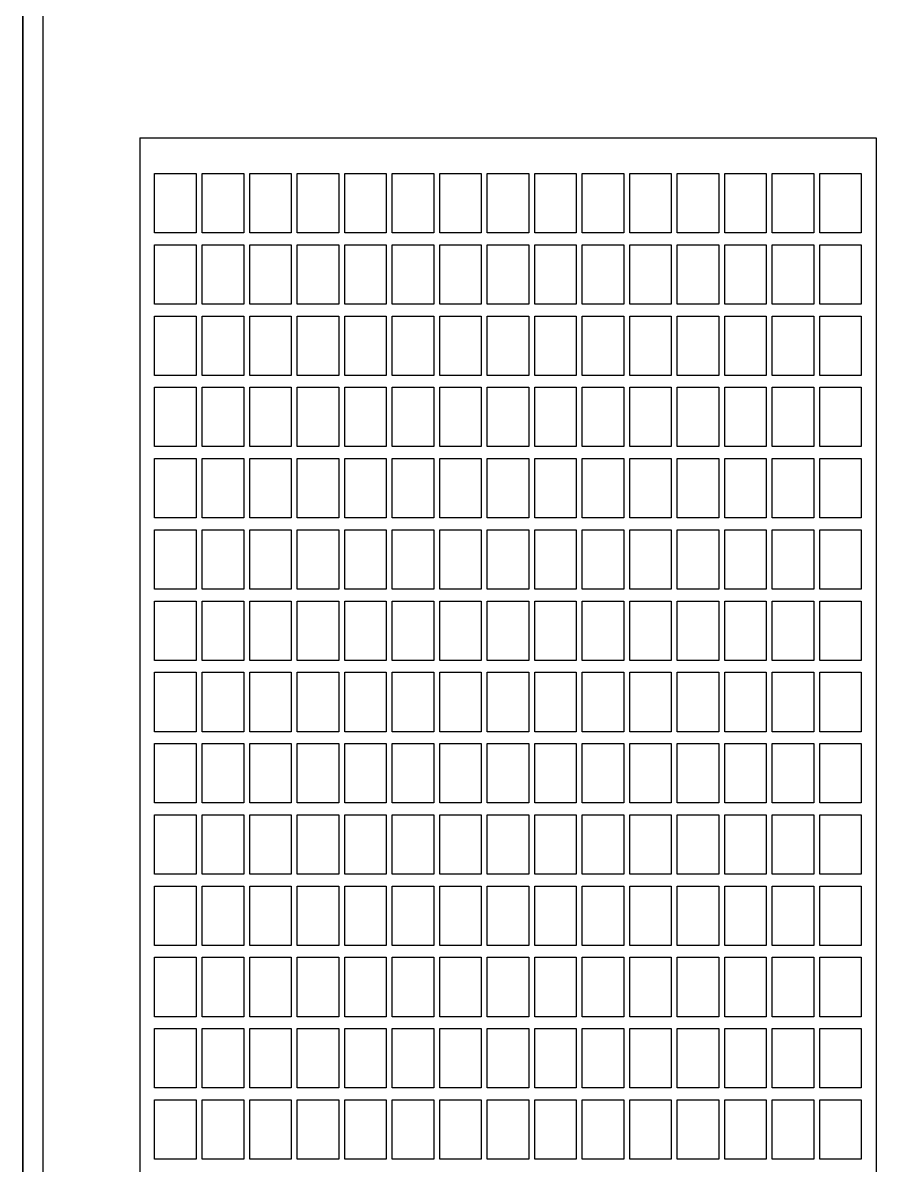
# Model space of a CAD drawing. Header units: inches. Extents: x 0 to 420, y 0 to 297.
# Drawn here: x 203.11 to 231.85, y 103.18 to 141.65 of the extents above; entities that cross this region are included whole.
import ezdxf
from ezdxf.lldxf.tags import DXFTag

# ---------------------------------------------------------------- set-up
doc = ezdxf.new("R2010")
doc.units = ezdxf.units.IN
doc.layers.add('Default', color=7, linetype='Continuous')
doc.layers.add('DV1_Default', color=7, linetype='Continuous')
tags = doc.linetypes.add('CENTER2', pattern=[1.125, 0.75, -0.125, 0.125, -0.125]).pattern_tags.tags
tags[10:11] = [DXFTag(74, 4), DXFTag(75, 0), DXFTag(340, '0'), DXFTag(46, 0.0), DXFTag(50, 0.0), DXFTag(44, 0.0), DXFTag(45, 0.0)]
tags[8:9] = [DXFTag(74, 4), DXFTag(75, 0), DXFTag(340, '0'), DXFTag(46, 0.0), DXFTag(50, 0.0), DXFTag(44, 0.0), DXFTag(45, 0.0)]
tags[6:7] = [DXFTag(74, 4), DXFTag(75, 0), DXFTag(340, '0'), DXFTag(46, 0.0), DXFTag(50, 0.0), DXFTag(44, 0.0), DXFTag(45, 0.0)]
tags[4:5] = [DXFTag(74, 4), DXFTag(75, 0), DXFTag(340, '0'), DXFTag(46, 0.0), DXFTag(50, 0.0), DXFTag(44, 0.0), DXFTag(45, 0.0)]

# ---------------------------------------------------------------- blocks, each defined once
blk = doc.blocks.new('SE')
at = {"layer": 'DV1_Default', "color": 7, "linetype": 'Continuous', "ltscale": 25.4}
for p, q in [((203.109, 238.376), (203.109, 63.096)), ((203.109, 238.376), (203.109, 63.096)), ((203.109, 238.376), (203.109, 63.096)), ((203.109, 238.376), (203.109, 63.096)), ((203.109, 238.376), (203.109, 63.096)), ((203.109, 238.376), (203.109, 63.096)), ((203.109, 238.376), (203.109, 79.096)), ((203.109, 63.096), (203.109, 238.376)), ((203.109, 238.376), (203.109, 63.096)), ((203.109, 63.096), (203.109, 238.376)), ((203.109, 63.096), (203.109, 238.376)), ((203.109, 63.096), (203.109, 238.376)), ((203.789, 68.136), (203.789, 233.336)), ((203.789, 68.136), (203.789, 233.336)), ((203.109, 63.096), (203.109, 222.376)), ((203.109, 63.096), (203.109, 222.376)), ((203.109, 63.096), (203.109, 222.376)), ((203.109, 63.096), (203.109, 222.376)), ((203.109, 63.096), (203.109, 222.376)), ((203.109, 63.096), (203.109, 222.376)), ((203.109, 63.096), (203.109, 222.376)), ((203.109, 63.096), (203.109, 222.376)), ((207.549, 134.576), (207.549, 136.576)), ((207.549, 136.576), (208.949, 136.576)), ((208.949, 136.576), (208.949, 134.576)), ((209.149, 134.576), (209.149, 136.576)), ((209.149, 136.576), (210.549, 136.576)), ((210.549, 136.576), (210.549, 134.576)), ((210.749, 134.576), (210.749, 136.576)), ((210.749, 136.576), (212.149, 136.576)), ((212.149, 136.576), (212.149, 134.576)), ((212.349, 134.576), (212.349, 136.576)), ((212.349, 136.576), (213.749, 136.576)), ((213.749, 136.576), (213.749, 134.576)), ((213.949, 134.576), (213.949, 136.576)), ((213.949, 136.576), (215.349, 136.576)), ((215.349, 136.576), (215.349, 134.576)), ((215.549, 134.576), (215.549, 136.576)), ((215.549, 136.576), (216.949, 136.576)), ((216.949, 136.576), (216.949, 134.576)), ((217.149, 134.576), (217.149, 136.576)), ((217.149, 136.576), (218.549, 136.576)), ((218.549, 136.576), (218.549, 134.576)), ((218.749, 134.576), (218.749, 136.576)), ((218.749, 136.576), (220.149, 136.576)), ((220.149, 136.576), (220.149, 134.576)), ((220.349, 134.576), (220.349, 136.576)), ((220.349, 136.576), (221.749, 136.576)), ((221.749, 136.576), (221.749, 134.576)), ((221.949, 134.576), (221.949, 136.576)), ((221.949, 136.576), (223.349, 136.576)), ((223.349, 136.576), (223.349, 134.576)), ((223.549, 134.576), (223.549, 136.576)), ((223.549, 136.576), (224.949, 136.576)), ((224.949, 136.576), (224.949, 134.576)), ((225.149, 134.576), (225.149, 136.576)), ((225.149, 136.576), (226.549, 136.576)), ((226.549, 136.576), (226.549, 134.576)), ((226.749, 134.576), (226.749, 136.576)), ((226.749, 136.576), (228.149, 136.576)), ((228.149, 136.576), (228.149, 134.576)), ((228.349, 134.576), (228.349, 136.576)), ((228.349, 136.576), (229.749, 136.576)), ((229.749, 136.576), (229.749, 134.576)), ((229.949, 134.576), (229.949, 136.576)), ((229.949, 136.576), (231.349, 136.576)), ((231.349, 136.576), (231.349, 134.576)), ((208.949, 134.576), (207.549, 134.576)), ((210.549, 134.576), (209.149, 134.576)), ((212.149, 134.576), (210.749, 134.576)), ((213.749, 134.576), (212.349, 134.576)), ((215.349, 134.576), (213.949, 134.576)), ((216.949, 134.576), (215.549, 134.576)), ((218.549, 134.576), (217.149, 134.576)), ((220.149, 134.576), (218.749, 134.576)), ((221.749, 134.576), (220.349, 134.576)), ((223.349, 134.576), (221.949, 134.576)), ((224.949, 134.576), (223.549, 134.576)), ((226.549, 134.576), (225.149, 134.576)), ((228.149, 134.576), (226.749, 134.576)), ((229.749, 134.576), (228.349, 134.576)), ((231.349, 134.576), (229.949, 134.576)), ((207.549, 132.176), (207.549, 134.176)), ((207.549, 134.176), (208.949, 134.176)), ((208.949, 134.176), (208.949, 132.176)), ((209.149, 132.176), (209.149, 134.176)), ((209.149, 134.176), (210.549, 134.176)), ((210.549, 134.176), (210.549, 132.176)), ((210.749, 132.176), (210.749, 134.176)), ((210.749, 134.176), (212.149, 134.176)), ((212.149, 134.176), (212.149, 132.176)), ((212.349, 132.176), (212.349, 134.176)), ((212.349, 134.176), (213.749, 134.176)), ((213.749, 134.176), (213.749, 132.176)), ((213.949, 132.176), (213.949, 134.176)), ((213.949, 134.176), (215.349, 134.176)), ((215.349, 134.176), (215.349, 132.176)), ((215.549, 132.176), (215.549, 134.176)), ((215.549, 134.176), (216.949, 134.176)), ((216.949, 134.176), (216.949, 132.176)), ((217.149, 132.176), (217.149, 134.176)), ((217.149, 134.176), (218.549, 134.176)), ((218.549, 134.176), (218.549, 132.176)), ((218.749, 132.176), (218.749, 134.176)), ((218.749, 134.176), (220.149, 134.176)), ((220.149, 134.176), (220.149, 132.176)), ((220.349, 132.176), (220.349, 134.176)), ((220.349, 134.176), (221.749, 134.176)), ((221.749, 134.176), (221.749, 132.176)), ((221.949, 132.176), (221.949, 134.176)), ((221.949, 134.176), (223.349, 134.176)), ((223.349, 134.176), (223.349, 132.176)), ((223.549, 132.176), (223.549, 134.176)), ((223.549, 134.176), (224.949, 134.176)), ((224.949, 134.176), (224.949, 132.176)), ((225.149, 132.176), (225.149, 134.176)), ((225.149, 134.176), (226.549, 134.176)), ((226.549, 134.176), (226.549, 132.176)), ((226.749, 132.176), (226.749, 134.176)), ((226.749, 134.176), (228.149, 134.176)), ((228.149, 134.176), (228.149, 132.176)), ((228.349, 132.176), (228.349, 134.176)), ((228.349, 134.176), (229.749, 134.176)), ((229.749, 134.176), (229.749, 132.176)), ((229.949, 132.176), (229.949, 134.176)), ((229.949, 134.176), (231.349, 134.176)), ((231.349, 134.176), (231.349, 132.176)), ((208.949, 132.176), (207.549, 132.176)), ((210.549, 132.176), (209.149, 132.176)), ((212.149, 132.176), (210.749, 132.176)), ((213.749, 132.176), (212.349, 132.176)), ((215.349, 132.176), (213.949, 132.176)), ((216.949, 132.176), (215.549, 132.176)), ((218.549, 132.176), (217.149, 132.176)), ((220.149, 132.176), (218.749, 132.176)), ((221.749, 132.176), (220.349, 132.176)), ((223.349, 132.176), (221.949, 132.176)), ((224.949, 132.176), (223.549, 132.176)), ((226.549, 132.176), (225.149, 132.176)), ((228.149, 132.176), (226.749, 132.176)), ((229.749, 132.176), (228.349, 132.176)), ((231.349, 132.176), (229.949, 132.176)), ((207.549, 129.776), (207.549, 131.776)), ((207.549, 131.776), (208.949, 131.776)), ((208.949, 131.776), (208.949, 129.776)), ((209.149, 129.776), (209.149, 131.776)), ((209.149, 131.776), (210.549, 131.776)), ((210.549, 131.776), (210.549, 129.776)), ((210.749, 129.776), (210.749, 131.776)), ((210.749, 131.776), (212.149, 131.776)), ((212.149, 131.776), (212.149, 129.776)), ((212.349, 129.776), (212.349, 131.776)), ((212.349, 131.776), (213.749, 131.776)), ((213.749, 131.776), (213.749, 129.776)), ((213.949, 129.776), (213.949, 131.776)), ((213.949, 131.776), (215.349, 131.776)), ((215.349, 131.776), (215.349, 129.776)), ((215.549, 129.776), (215.549, 131.776)), ((215.549, 131.776), (216.949, 131.776)), ((216.949, 131.776), (216.949, 129.776)), ((217.149, 129.776), (217.149, 131.776)), ((217.149, 131.776), (218.549, 131.776)), ((218.549, 131.776), (218.549, 129.776)), ((218.749, 129.776), (218.749, 131.776)), ((218.749, 131.776), (220.149, 131.776)), ((220.149, 131.776), (220.149, 129.776)), ((220.349, 129.776), (220.349, 131.776)), ((220.349, 131.776), (221.749, 131.776)), ((221.749, 131.776), (221.749, 129.776)), ((221.949, 129.776), (221.949, 131.776)), ((221.949, 131.776), (223.349, 131.776)), ((223.349, 131.776), (223.349, 129.776)), ((223.549, 129.776), (223.549, 131.776)), ((223.549, 131.776), (224.949, 131.776)), ((224.949, 131.776), (224.949, 129.776)), ((225.149, 129.776), (225.149, 131.776)), ((225.149, 131.776), (226.549, 131.776)), ((226.549, 131.776), (226.549, 129.776)), ((226.749, 129.776), (226.749, 131.776)), ((226.749, 131.776), (228.149, 131.776)), ((228.149, 131.776), (228.149, 129.776)), ((228.349, 129.776), (228.349, 131.776)), ((228.349, 131.776), (229.749, 131.776)), ((229.749, 131.776), (229.749, 129.776)), ((229.949, 129.776), (229.949, 131.776)), ((229.949, 131.776), (231.349, 131.776)), ((231.349, 131.776), (231.349, 129.776)), ((208.949, 129.776), (207.549, 129.776)), ((210.549, 129.776), (209.149, 129.776)), ((212.149, 129.776), (210.749, 129.776)), ((213.749, 129.776), (212.349, 129.776)), ((215.349, 129.776), (213.949, 129.776)), ((216.949, 129.776), (215.549, 129.776)), ((218.549, 129.776), (217.149, 129.776)), ((220.149, 129.776), (218.749, 129.776)), ((221.749, 129.776), (220.349, 129.776)), ((223.349, 129.776), (221.949, 129.776)), ((224.949, 129.776), (223.549, 129.776)), ((226.549, 129.776), (225.149, 129.776)), ((228.149, 129.776), (226.749, 129.776)), ((229.749, 129.776), (228.349, 129.776)), ((231.349, 129.776), (229.949, 129.776)), ((207.549, 127.376), (207.549, 129.376)), ((207.549, 129.376), (208.949, 129.376)), ((208.949, 129.376), (208.949, 127.376)), ((209.149, 127.376), (209.149, 129.376)), ((209.149, 129.376), (210.549, 129.376)), ((210.549, 129.376), (210.549, 127.376)), ((210.749, 127.376), (210.749, 129.376)), ((210.749, 129.376), (212.149, 129.376)), ((212.149, 129.376), (212.149, 127.376)), ((212.349, 127.376), (212.349, 129.376)), ((212.349, 129.376), (213.749, 129.376)), ((213.749, 129.376), (213.749, 127.376)), ((213.949, 127.376), (213.949, 129.376)), ((213.949, 129.376), (215.349, 129.376)), ((215.349, 129.376), (215.349, 127.376)), ((215.549, 127.376), (215.549, 129.376)), ((215.549, 129.376), (216.949, 129.376)), ((216.949, 129.376), (216.949, 127.376)), ((217.149, 127.376), (217.149, 129.376)), ((217.149, 129.376), (218.549, 129.376)), ((218.549, 129.376), (218.549, 127.376)), ((218.749, 127.376), (218.749, 129.376)), ((218.749, 129.376), (220.149, 129.376)), ((220.149, 129.376), (220.149, 127.376)), ((220.349, 127.376), (220.349, 129.376)), ((220.349, 129.376), (221.749, 129.376)), ((221.749, 129.376), (221.749, 127.376)), ((221.949, 127.376), (221.949, 129.376)), ((221.949, 129.376), (223.349, 129.376)), ((223.349, 129.376), (223.349, 127.376)), ((223.549, 127.376), (223.549, 129.376)), ((223.549, 129.376), (224.949, 129.376)), ((224.949, 129.376), (224.949, 127.376)), ((225.149, 127.376), (225.149, 129.376)), ((225.149, 129.376), (226.549, 129.376)), ((226.549, 129.376), (226.549, 127.376)), ((226.749, 127.376), (226.749, 129.376)), ((226.749, 129.376), (228.149, 129.376)), ((228.149, 129.376), (228.149, 127.376)), ((228.349, 127.376), (228.349, 129.376)), ((228.349, 129.376), (229.749, 129.376)), ((229.749, 129.376), (229.749, 127.376)), ((229.949, 127.376), (229.949, 129.376)), ((229.949, 129.376), (231.349, 129.376)), ((231.349, 129.376), (231.349, 127.376)), ((208.949, 127.376), (207.549, 127.376)), ((210.549, 127.376), (209.149, 127.376)), ((212.149, 127.376), (210.749, 127.376)), ((213.749, 127.376), (212.349, 127.376)), ((215.349, 127.376), (213.949, 127.376)), ((216.949, 127.376), (215.549, 127.376)), ((218.549, 127.376), (217.149, 127.376)), ((220.149, 127.376), (218.749, 127.376)), ((221.749, 127.376), (220.349, 127.376)), ((223.349, 127.376), (221.949, 127.376)), ((224.949, 127.376), (223.549, 127.376)), ((226.549, 127.376), (225.149, 127.376)), ((228.149, 127.376), (226.749, 127.376)), ((229.749, 127.376), (228.349, 127.376)), ((231.349, 127.376), (229.949, 127.376)), ((207.549, 124.976), (207.549, 126.976)), ((207.549, 126.976), (208.949, 126.976)), ((208.949, 126.976), (208.949, 124.976)), ((209.149, 124.976), (209.149, 126.976)), ((209.149, 126.976), (210.549, 126.976)), ((210.549, 126.976), (210.549, 124.976)), ((210.749, 124.976), (210.749, 126.976)), ((210.749, 126.976), (212.149, 126.976)), ((212.149, 126.976), (212.149, 124.976)), ((212.349, 124.976), (212.349, 126.976)), ((212.349, 126.976), (213.749, 126.976)), ((213.749, 126.976), (213.749, 124.976)), ((213.949, 124.976), (213.949, 126.976)), ((213.949, 126.976), (215.349, 126.976)), ((215.349, 126.976), (215.349, 124.976)), ((215.549, 124.976), (215.549, 126.976)), ((215.549, 126.976), (216.949, 126.976)), ((216.949, 126.976), (216.949, 124.976)), ((217.149, 124.976), (217.149, 126.976)), ((217.149, 126.976), (218.549, 126.976)), ((218.549, 126.976), (218.549, 124.976)), ((218.749, 124.976), (218.749, 126.976)), ((218.749, 126.976), (220.149, 126.976)), ((220.149, 126.976), (220.149, 124.976)), ((220.349, 124.976), (220.349, 126.976)), ((220.349, 126.976), (221.749, 126.976)), ((221.749, 126.976), (221.749, 124.976)), ((221.949, 124.976), (221.949, 126.976)), ((221.949, 126.976), (223.349, 126.976)), ((223.349, 126.976), (223.349, 124.976)), ((223.549, 124.976), (223.549, 126.976)), ((223.549, 126.976), (224.949, 126.976)), ((224.949, 126.976), (224.949, 124.976)), ((225.149, 124.976), (225.149, 126.976)), ((225.149, 126.976), (226.549, 126.976)), ((226.549, 126.976), (226.549, 124.976)), ((226.749, 124.976), (226.749, 126.976)), ((226.749, 126.976), (228.149, 126.976)), ((228.149, 126.976), (228.149, 124.976)), ((228.349, 124.976), (228.349, 126.976)), ((228.349, 126.976), (229.749, 126.976)), ((229.749, 126.976), (229.749, 124.976)), ((229.949, 124.976), (229.949, 126.976)), ((229.949, 126.976), (231.349, 126.976)), ((231.349, 126.976), (231.349, 124.976)), ((208.949, 124.976), (207.549, 124.976)), ((210.549, 124.976), (209.149, 124.976)), ((212.149, 124.976), (210.749, 124.976)), ((213.749, 124.976), (212.349, 124.976)), ((215.349, 124.976), (213.949, 124.976)), ((216.949, 124.976), (215.549, 124.976)), ((218.549, 124.976), (217.149, 124.976)), ((220.149, 124.976), (218.749, 124.976)), ((221.749, 124.976), (220.349, 124.976)), ((223.349, 124.976), (221.949, 124.976)), ((224.949, 124.976), (223.549, 124.976)), ((226.549, 124.976), (225.149, 124.976)), ((228.149, 124.976), (226.749, 124.976)), ((229.749, 124.976), (228.349, 124.976)), ((231.349, 124.976), (229.949, 124.976)), ((207.549, 122.576), (207.549, 124.576)), ((207.549, 124.576), (208.949, 124.576)), ((208.949, 124.576), (208.949, 122.576)), ((209.149, 122.576), (209.149, 124.576)), ((209.149, 124.576), (210.549, 124.576)), ((210.549, 124.576), (210.549, 122.576)), ((210.749, 122.576), (210.749, 124.576)), ((210.749, 124.576), (212.149, 124.576)), ((212.149, 124.576), (212.149, 122.576)), ((212.349, 122.576), (212.349, 124.576)), ((212.349, 124.576), (213.749, 124.576)), ((213.749, 124.576), (213.749, 122.576)), ((213.949, 122.576), (213.949, 124.576)), ((213.949, 124.576), (215.349, 124.576)), ((215.349, 124.576), (215.349, 122.576)), ((215.549, 122.576), (215.549, 124.576)), ((215.549, 124.576), (216.949, 124.576)), ((216.949, 124.576), (216.949, 122.576)), ((217.149, 122.576), (217.149, 124.576)), ((217.149, 124.576), (218.549, 124.576)), ((218.549, 124.576), (218.549, 122.576)), ((218.749, 122.576), (218.749, 124.576)), ((218.749, 124.576), (220.149, 124.576)), ((220.149, 124.576), (220.149, 122.576)), ((220.349, 122.576), (220.349, 124.576)), ((220.349, 124.576), (221.749, 124.576)), ((221.749, 124.576), (221.749, 122.576)), ((221.949, 122.576), (221.949, 124.576)), ((221.949, 124.576), (223.349, 124.576)), ((223.349, 124.576), (223.349, 122.576)), ((223.549, 122.576), (223.549, 124.576)), ((223.549, 124.576), (224.949, 124.576)), ((224.949, 124.576), (224.949, 122.576)), ((225.149, 122.576), (225.149, 124.576)), ((225.149, 124.576), (226.549, 124.576)), ((226.549, 124.576), (226.549, 122.576)), ((226.749, 122.576), (226.749, 124.576)), ((226.749, 124.576), (228.149, 124.576)), ((228.149, 124.576), (228.149, 122.576)), ((228.349, 122.576), (228.349, 124.576)), ((228.349, 124.576), (229.749, 124.576)), ((229.749, 124.576), (229.749, 122.576)), ((229.949, 122.576), (229.949, 124.576)), ((229.949, 124.576), (231.349, 124.576)), ((231.349, 124.576), (231.349, 122.576)), ((208.949, 122.576), (207.549, 122.576)), ((210.549, 122.576), (209.149, 122.576)), ((212.149, 122.576), (210.749, 122.576)), ((213.749, 122.576), (212.349, 122.576)), ((215.349, 122.576), (213.949, 122.576)), ((216.949, 122.576), (215.549, 122.576)), ((218.549, 122.576), (217.149, 122.576)), ((220.149, 122.576), (218.749, 122.576)), ((221.749, 122.576), (220.349, 122.576)), ((223.349, 122.576), (221.949, 122.576)), ((224.949, 122.576), (223.549, 122.576)), ((226.549, 122.576), (225.149, 122.576)), ((228.149, 122.576), (226.749, 122.576)), ((229.749, 122.576), (228.349, 122.576)), ((231.349, 122.576), (229.949, 122.576)), ((207.549, 120.176), (207.549, 122.176)), ((207.549, 122.176), (208.949, 122.176)), ((208.949, 122.176), (208.949, 120.176)), ((209.149, 120.176), (209.149, 122.176)), ((209.149, 122.176), (210.549, 122.176)), ((210.549, 122.176), (210.549, 120.176)), ((210.749, 120.176), (210.749, 122.176)), ((210.749, 122.176), (212.149, 122.176)), ((212.149, 122.176), (212.149, 120.176)), ((212.349, 120.176), (212.349, 122.176)), ((212.349, 122.176), (213.749, 122.176)), ((213.749, 122.176), (213.749, 120.176)), ((213.949, 120.176), (213.949, 122.176)), ((213.949, 122.176), (215.349, 122.176)), ((215.349, 122.176), (215.349, 120.176)), ((215.549, 120.176), (215.549, 122.176)), ((215.549, 122.176), (216.949, 122.176)), ((216.949, 122.176), (216.949, 120.176)), ((217.149, 120.176), (217.149, 122.176)), ((217.149, 122.176), (218.549, 122.176)), ((218.549, 122.176), (218.549, 120.176)), ((218.749, 120.176), (218.749, 122.176)), ((218.749, 122.176), (220.149, 122.176)), ((220.149, 122.176), (220.149, 120.176)), ((220.349, 120.176), (220.349, 122.176)), ((220.349, 122.176), (221.749, 122.176)), ((221.749, 122.176), (221.749, 120.176)), ((221.949, 120.176), (221.949, 122.176)), ((221.949, 122.176), (223.349, 122.176)), ((223.349, 122.176), (223.349, 120.176)), ((223.549, 120.176), (223.549, 122.176)), ((223.549, 122.176), (224.949, 122.176)), ((224.949, 122.176), (224.949, 120.176)), ((225.149, 120.176), (225.149, 122.176)), ((225.149, 122.176), (226.549, 122.176)), ((226.549, 122.176), (226.549, 120.176)), ((226.749, 120.176), (226.749, 122.176)), ((226.749, 122.176), (228.149, 122.176)), ((228.149, 122.176), (228.149, 120.176)), ((228.349, 120.176), (228.349, 122.176)), ((228.349, 122.176), (229.749, 122.176)), ((229.749, 122.176), (229.749, 120.176)), ((229.949, 120.176), (229.949, 122.176)), ((229.949, 122.176), (231.349, 122.176)), ((231.349, 122.176), (231.349, 120.176)), ((208.949, 120.176), (207.549, 120.176)), ((210.549, 120.176), (209.149, 120.176)), ((212.149, 120.176), (210.749, 120.176)), ((213.749, 120.176), (212.349, 120.176)), ((215.349, 120.176), (213.949, 120.176)), ((216.949, 120.176), (215.549, 120.176)), ((218.549, 120.176), (217.149, 120.176)), ((220.149, 120.176), (218.749, 120.176)), ((221.749, 120.176), (220.349, 120.176)), ((223.349, 120.176), (221.949, 120.176)), ((224.949, 120.176), (223.549, 120.176)), ((226.549, 120.176), (225.149, 120.176)), ((228.149, 120.176), (226.749, 120.176)), ((229.749, 120.176), (228.349, 120.176)), ((231.349, 120.176), (229.949, 120.176)), ((207.549, 117.776), (207.549, 119.776)), ((207.549, 119.776), (208.949, 119.776)), ((208.949, 119.776), (208.949, 117.776)), ((209.149, 117.776), (209.149, 119.776)), ((209.149, 119.776), (210.549, 119.776)), ((210.549, 119.776), (210.549, 117.776)), ((210.749, 117.776), (210.749, 119.776)), ((210.749, 119.776), (212.149, 119.776)), ((212.149, 119.776), (212.149, 117.776)), ((212.349, 117.776), (212.349, 119.776)), ((212.349, 119.776), (213.749, 119.776)), ((213.749, 119.776), (213.749, 117.776)), ((213.949, 117.776), (213.949, 119.776)), ((213.949, 119.776), (215.349, 119.776)), ((215.349, 119.776), (215.349, 117.776)), ((215.549, 117.776), (215.549, 119.776)), ((215.549, 119.776), (216.949, 119.776)), ((216.949, 119.776), (216.949, 117.776)), ((217.149, 117.776), (217.149, 119.776)), ((217.149, 119.776), (218.549, 119.776)), ((218.549, 119.776), (218.549, 117.776)), ((218.749, 117.776), (218.749, 119.776)), ((218.749, 119.776), (220.149, 119.776)), ((220.149, 119.776), (220.149, 117.776)), ((220.349, 117.776), (220.349, 119.776)), ((220.349, 119.776), (221.749, 119.776)), ((221.749, 119.776), (221.749, 117.776)), ((221.949, 117.776), (221.949, 119.776)), ((221.949, 119.776), (223.349, 119.776)), ((223.349, 119.776), (223.349, 117.776)), ((223.549, 117.776), (223.549, 119.776)), ((223.549, 119.776), (224.949, 119.776)), ((224.949, 119.776), (224.949, 117.776)), ((225.149, 117.776), (225.149, 119.776)), ((225.149, 119.776), (226.549, 119.776)), ((226.549, 119.776), (226.549, 117.776)), ((226.749, 117.776), (226.749, 119.776)), ((226.749, 119.776), (228.149, 119.776)), ((228.149, 119.776), (228.149, 117.776)), ((228.349, 117.776), (228.349, 119.776)), ((228.349, 119.776), (229.749, 119.776)), ((229.749, 119.776), (229.749, 117.776)), ((229.949, 117.776), (229.949, 119.776)), ((229.949, 119.776), (231.349, 119.776)), ((231.349, 119.776), (231.349, 117.776)), ((208.949, 117.776), (207.549, 117.776)), ((210.549, 117.776), (209.149, 117.776)), ((212.149, 117.776), (210.749, 117.776)), ((213.749, 117.776), (212.349, 117.776)), ((215.349, 117.776), (213.949, 117.776)), ((216.949, 117.776), (215.549, 117.776)), ((218.549, 117.776), (217.149, 117.776)), ((220.149, 117.776), (218.749, 117.776)), ((221.749, 117.776), (220.349, 117.776)), ((223.349, 117.776), (221.949, 117.776)), ((224.949, 117.776), (223.549, 117.776)), ((226.549, 117.776), (225.149, 117.776)), ((228.149, 117.776), (226.749, 117.776)), ((229.749, 117.776), (228.349, 117.776)), ((231.349, 117.776), (229.949, 117.776)), ((207.549, 115.376), (207.549, 117.376)), ((207.549, 117.376), (208.949, 117.376)), ((208.949, 117.376), (208.949, 115.376)), ((209.149, 115.376), (209.149, 117.376)), ((209.149, 117.376), (210.549, 117.376)), ((210.549, 117.376), (210.549, 115.376)), ((210.749, 115.376), (210.749, 117.376)), ((210.749, 117.376), (212.149, 117.376)), ((212.149, 117.376), (212.149, 115.376)), ((212.349, 115.376), (212.349, 117.376)), ((212.349, 117.376), (213.749, 117.376)), ((213.749, 117.376), (213.749, 115.376)), ((213.949, 115.376), (213.949, 117.376)), ((213.949, 117.376), (215.349, 117.376)), ((215.349, 117.376), (215.349, 115.376)), ((215.549, 115.376), (215.549, 117.376)), ((215.549, 117.376), (216.949, 117.376)), ((216.949, 117.376), (216.949, 115.376)), ((217.149, 115.376), (217.149, 117.376)), ((217.149, 117.376), (218.549, 117.376)), ((218.549, 117.376), (218.549, 115.376)), ((218.749, 115.376), (218.749, 117.376)), ((218.749, 117.376), (220.149, 117.376)), ((220.149, 117.376), (220.149, 115.376)), ((220.349, 115.376), (220.349, 117.376)), ((220.349, 117.376), (221.749, 117.376)), ((221.749, 117.376), (221.749, 115.376)), ((221.949, 115.376), (221.949, 117.376)), ((221.949, 117.376), (223.349, 117.376)), ((223.349, 117.376), (223.349, 115.376)), ((223.549, 115.376), (223.549, 117.376)), ((223.549, 117.376), (224.949, 117.376)), ((224.949, 117.376), (224.949, 115.376)), ((225.149, 115.376), (225.149, 117.376)), ((225.149, 117.376), (226.549, 117.376)), ((226.549, 117.376), (226.549, 115.376)), ((226.749, 115.376), (226.749, 117.376)), ((226.749, 117.376), (228.149, 117.376)), ((228.149, 117.376), (228.149, 115.376)), ((228.349, 115.376), (228.349, 117.376)), ((228.349, 117.376), (229.749, 117.376)), ((229.749, 117.376), (229.749, 115.376)), ((229.949, 115.376), (229.949, 117.376)), ((229.949, 117.376), (231.349, 117.376)), ((231.349, 117.376), (231.349, 115.376)), ((208.949, 115.376), (207.549, 115.376)), ((210.549, 115.376), (209.149, 115.376)), ((212.149, 115.376), (210.749, 115.376)), ((213.749, 115.376), (212.349, 115.376)), ((215.349, 115.376), (213.949, 115.376)), ((216.949, 115.376), (215.549, 115.376)), ((218.549, 115.376), (217.149, 115.376)), ((220.149, 115.376), (218.749, 115.376)), ((221.749, 115.376), (220.349, 115.376)), ((223.349, 115.376), (221.949, 115.376)), ((224.949, 115.376), (223.549, 115.376)), ((226.549, 115.376), (225.149, 115.376)), ((228.149, 115.376), (226.749, 115.376)), ((229.749, 115.376), (228.349, 115.376)), ((231.349, 115.376), (229.949, 115.376)), ((207.549, 112.976), (207.549, 114.976)), ((207.549, 114.976), (208.949, 114.976)), ((208.949, 114.976), (208.949, 112.976)), ((209.149, 112.976), (209.149, 114.976)), ((209.149, 114.976), (210.549, 114.976)), ((210.549, 114.976), (210.549, 112.976)), ((210.749, 112.976), (210.749, 114.976)), ((210.749, 114.976), (212.149, 114.976)), ((212.149, 114.976), (212.149, 112.976)), ((212.349, 112.976), (212.349, 114.976)), ((212.349, 114.976), (213.749, 114.976)), ((213.749, 114.976), (213.749, 112.976)), ((213.949, 112.976), (213.949, 114.976)), ((213.949, 114.976), (215.349, 114.976)), ((215.349, 114.976), (215.349, 112.976)), ((215.549, 112.976), (215.549, 114.976)), ((215.549, 114.976), (216.949, 114.976)), ((216.949, 114.976), (216.949, 112.976)), ((217.149, 112.976), (217.149, 114.976)), ((217.149, 114.976), (218.549, 114.976)), ((218.549, 114.976), (218.549, 112.976)), ((218.749, 112.976), (218.749, 114.976)), ((218.749, 114.976), (220.149, 114.976)), ((220.149, 114.976), (220.149, 112.976)), ((220.349, 112.976), (220.349, 114.976)), ((220.349, 114.976), (221.749, 114.976)), ((221.749, 114.976), (221.749, 112.976)), ((221.949, 112.976), (221.949, 114.976)), ((221.949, 114.976), (223.349, 114.976)), ((223.349, 114.976), (223.349, 112.976)), ((223.549, 112.976), (223.549, 114.976)), ((223.549, 114.976), (224.949, 114.976)), ((224.949, 114.976), (224.949, 112.976)), ((225.149, 112.976), (225.149, 114.976)), ((225.149, 114.976), (226.549, 114.976)), ((226.549, 114.976), (226.549, 112.976)), ((226.749, 112.976), (226.749, 114.976)), ((226.749, 114.976), (228.149, 114.976)), ((228.149, 114.976), (228.149, 112.976)), ((228.349, 112.976), (228.349, 114.976)), ((228.349, 114.976), (229.749, 114.976)), ((229.749, 114.976), (229.749, 112.976)), ((229.949, 112.976), (229.949, 114.976)), ((229.949, 114.976), (231.349, 114.976)), ((231.349, 114.976), (231.349, 112.976)), ((208.949, 112.976), (207.549, 112.976)), ((210.549, 112.976), (209.149, 112.976)), ((212.149, 112.976), (210.749, 112.976)), ((213.749, 112.976), (212.349, 112.976)), ((215.349, 112.976), (213.949, 112.976)), ((216.949, 112.976), (215.549, 112.976)), ((218.549, 112.976), (217.149, 112.976)), ((220.149, 112.976), (218.749, 112.976)), ((221.749, 112.976), (220.349, 112.976)), ((223.349, 112.976), (221.949, 112.976)), ((224.949, 112.976), (223.549, 112.976)), ((226.549, 112.976), (225.149, 112.976)), ((228.149, 112.976), (226.749, 112.976)), ((229.749, 112.976), (228.349, 112.976)), ((231.349, 112.976), (229.949, 112.976)), ((207.549, 110.576), (207.549, 112.576)), ((207.549, 112.576), (208.949, 112.576)), ((208.949, 112.576), (208.949, 110.576)), ((209.149, 110.576), (209.149, 112.576)), ((209.149, 112.576), (210.549, 112.576)), ((210.549, 112.576), (210.549, 110.576)), ((210.749, 110.576), (210.749, 112.576)), ((210.749, 112.576), (212.149, 112.576)), ((212.149, 112.576), (212.149, 110.576)), ((212.349, 110.576), (212.349, 112.576)), ((212.349, 112.576), (213.749, 112.576)), ((213.749, 112.576), (213.749, 110.576)), ((213.949, 110.576), (213.949, 112.576)), ((213.949, 112.576), (215.349, 112.576)), ((215.349, 112.576), (215.349, 110.576)), ((215.549, 110.576), (215.549, 112.576)), ((215.549, 112.576), (216.949, 112.576)), ((216.949, 112.576), (216.949, 110.576)), ((217.149, 110.576), (217.149, 112.576)), ((217.149, 112.576), (218.549, 112.576)), ((218.549, 112.576), (218.549, 110.576)), ((218.749, 110.576), (218.749, 112.576)), ((218.749, 112.576), (220.149, 112.576)), ((220.149, 112.576), (220.149, 110.576)), ((220.349, 110.576), (220.349, 112.576)), ((220.349, 112.576), (221.749, 112.576)), ((221.749, 112.576), (221.749, 110.576)), ((221.949, 110.576), (221.949, 112.576)), ((221.949, 112.576), (223.349, 112.576)), ((223.349, 112.576), (223.349, 110.576)), ((223.549, 110.576), (223.549, 112.576)), ((223.549, 112.576), (224.949, 112.576)), ((224.949, 112.576), (224.949, 110.576)), ((225.149, 110.576), (225.149, 112.576)), ((225.149, 112.576), (226.549, 112.576)), ((226.549, 112.576), (226.549, 110.576)), ((226.749, 110.576), (226.749, 112.576)), ((226.749, 112.576), (228.149, 112.576)), ((228.149, 112.576), (228.149, 110.576)), ((228.349, 110.576), (228.349, 112.576)), ((228.349, 112.576), (229.749, 112.576)), ((229.749, 112.576), (229.749, 110.576)), ((229.949, 110.576), (229.949, 112.576)), ((229.949, 112.576), (231.349, 112.576)), ((231.349, 112.576), (231.349, 110.576)), ((208.949, 110.576), (207.549, 110.576)), ((210.549, 110.576), (209.149, 110.576)), ((212.149, 110.576), (210.749, 110.576)), ((213.749, 110.576), (212.349, 110.576)), ((215.349, 110.576), (213.949, 110.576)), ((216.949, 110.576), (215.549, 110.576)), ((218.549, 110.576), (217.149, 110.576)), ((220.149, 110.576), (218.749, 110.576)), ((221.749, 110.576), (220.349, 110.576)), ((223.349, 110.576), (221.949, 110.576)), ((224.949, 110.576), (223.549, 110.576)), ((226.549, 110.576), (225.149, 110.576)), ((228.149, 110.576), (226.749, 110.576)), ((229.749, 110.576), (228.349, 110.576)), ((231.349, 110.576), (229.949, 110.576)), ((207.549, 108.176), (207.549, 110.176)), ((207.549, 110.176), (208.949, 110.176)), ((208.949, 110.176), (208.949, 108.176)), ((209.149, 108.176), (209.149, 110.176)), ((209.149, 110.176), (210.549, 110.176)), ((210.549, 110.176), (210.549, 108.176)), ((210.749, 108.176), (210.749, 110.176)), ((210.749, 110.176), (212.149, 110.176)), ((212.149, 110.176), (212.149, 108.176)), ((212.349, 108.176), (212.349, 110.176)), ((212.349, 110.176), (213.749, 110.176)), ((213.749, 110.176), (213.749, 108.176)), ((213.949, 108.176), (213.949, 110.176)), ((213.949, 110.176), (215.349, 110.176)), ((215.349, 110.176), (215.349, 108.176)), ((215.549, 108.176), (215.549, 110.176)), ((215.549, 110.176), (216.949, 110.176)), ((216.949, 110.176), (216.949, 108.176)), ((217.149, 108.176), (217.149, 110.176)), ((217.149, 110.176), (218.549, 110.176)), ((218.549, 110.176), (218.549, 108.176)), ((218.749, 108.176), (218.749, 110.176)), ((218.749, 110.176), (220.149, 110.176)), ((220.149, 110.176), (220.149, 108.176)), ((220.349, 108.176), (220.349, 110.176)), ((220.349, 110.176), (221.749, 110.176)), ((221.749, 110.176), (221.749, 108.176)), ((221.949, 108.176), (221.949, 110.176)), ((221.949, 110.176), (223.349, 110.176)), ((223.349, 110.176), (223.349, 108.176)), ((223.549, 108.176), (223.549, 110.176)), ((223.549, 110.176), (224.949, 110.176)), ((224.949, 110.176), (224.949, 108.176)), ((225.149, 108.176), (225.149, 110.176)), ((225.149, 110.176), (226.549, 110.176)), ((226.549, 110.176), (226.549, 108.176)), ((226.749, 108.176), (226.749, 110.176)), ((226.749, 110.176), (228.149, 110.176)), ((228.149, 110.176), (228.149, 108.176)), ((228.349, 108.176), (228.349, 110.176)), ((228.349, 110.176), (229.749, 110.176)), ((229.749, 110.176), (229.749, 108.176)), ((229.949, 108.176), (229.949, 110.176)), ((229.949, 110.176), (231.349, 110.176)), ((231.349, 110.176), (231.349, 108.176)), ((208.949, 108.176), (207.549, 108.176)), ((210.549, 108.176), (209.149, 108.176)), ((212.149, 108.176), (210.749, 108.176)), ((213.749, 108.176), (212.349, 108.176)), ((215.349, 108.176), (213.949, 108.176)), ((216.949, 108.176), (215.549, 108.176)), ((218.549, 108.176), (217.149, 108.176)), ((220.149, 108.176), (218.749, 108.176)), ((221.749, 108.176), (220.349, 108.176)), ((223.349, 108.176), (221.949, 108.176)), ((224.949, 108.176), (223.549, 108.176)), ((226.549, 108.176), (225.149, 108.176)), ((228.149, 108.176), (226.749, 108.176)), ((229.749, 108.176), (228.349, 108.176)), ((231.349, 108.176), (229.949, 108.176)), ((207.549, 105.776), (207.549, 107.776)), ((207.549, 107.776), (208.949, 107.776)), ((208.949, 107.776), (208.949, 105.776)), ((209.149, 105.776), (209.149, 107.776)), ((209.149, 107.776), (210.549, 107.776)), ((210.549, 107.776), (210.549, 105.776)), ((210.749, 105.776), (210.749, 107.776)), ((210.749, 107.776), (212.149, 107.776)), ((212.149, 107.776), (212.149, 105.776)), ((212.349, 105.776), (212.349, 107.776)), ((212.349, 107.776), (213.749, 107.776)), ((213.749, 107.776), (213.749, 105.776)), ((213.949, 105.776), (213.949, 107.776)), ((213.949, 107.776), (215.349, 107.776)), ((215.349, 107.776), (215.349, 105.776)), ((215.549, 105.776), (215.549, 107.776)), ((215.549, 107.776), (216.949, 107.776)), ((216.949, 107.776), (216.949, 105.776)), ((217.149, 105.776), (217.149, 107.776)), ((217.149, 107.776), (218.549, 107.776)), ((218.549, 107.776), (218.549, 105.776)), ((218.749, 105.776), (218.749, 107.776)), ((218.749, 107.776), (220.149, 107.776)), ((220.149, 107.776), (220.149, 105.776)), ((220.349, 105.776), (220.349, 107.776)), ((220.349, 107.776), (221.749, 107.776)), ((221.749, 107.776), (221.749, 105.776)), ((221.949, 105.776), (221.949, 107.776)), ((221.949, 107.776), (223.349, 107.776)), ((223.349, 107.776), (223.349, 105.776)), ((223.549, 105.776), (223.549, 107.776)), ((223.549, 107.776), (224.949, 107.776)), ((224.949, 107.776), (224.949, 105.776)), ((225.149, 105.776), (225.149, 107.776)), ((225.149, 107.776), (226.549, 107.776)), ((226.549, 107.776), (226.549, 105.776)), ((226.749, 105.776), (226.749, 107.776)), ((226.749, 107.776), (228.149, 107.776)), ((228.149, 107.776), (228.149, 105.776)), ((228.349, 105.776), (228.349, 107.776)), ((228.349, 107.776), (229.749, 107.776)), ((229.749, 107.776), (229.749, 105.776)), ((229.949, 105.776), (229.949, 107.776)), ((229.949, 107.776), (231.349, 107.776)), ((231.349, 107.776), (231.349, 105.776)), ((208.949, 105.776), (207.549, 105.776)), ((210.549, 105.776), (209.149, 105.776)), ((212.149, 105.776), (210.749, 105.776)), ((213.749, 105.776), (212.349, 105.776)), ((215.349, 105.776), (213.949, 105.776)), ((216.949, 105.776), (215.549, 105.776)), ((218.549, 105.776), (217.149, 105.776)), ((220.149, 105.776), (218.749, 105.776)), ((221.749, 105.776), (220.349, 105.776)), ((223.349, 105.776), (221.949, 105.776)), ((224.949, 105.776), (223.549, 105.776)), ((226.549, 105.776), (225.149, 105.776)), ((228.149, 105.776), (226.749, 105.776)), ((229.749, 105.776), (228.349, 105.776)), ((231.349, 105.776), (229.949, 105.776)), ((207.549, 103.376), (207.549, 105.376)), ((207.549, 105.376), (208.949, 105.376)), ((208.949, 105.376), (208.949, 103.376)), ((209.149, 103.376), (209.149, 105.376)), ((209.149, 105.376), (210.549, 105.376)), ((210.549, 105.376), (210.549, 103.376)), ((210.749, 103.376), (210.749, 105.376)), ((210.749, 105.376), (212.149, 105.376)), ((212.149, 105.376), (212.149, 103.376)), ((212.349, 103.376), (212.349, 105.376)), ((212.349, 105.376), (213.749, 105.376)), ((213.749, 105.376), (213.749, 103.376)), ((213.949, 103.376), (213.949, 105.376)), ((213.949, 105.376), (215.349, 105.376)), ((215.349, 105.376), (215.349, 103.376)), ((215.549, 103.376), (215.549, 105.376)), ((215.549, 105.376), (216.949, 105.376)), ((216.949, 105.376), (216.949, 103.376)), ((217.149, 103.376), (217.149, 105.376)), ((217.149, 105.376), (218.549, 105.376)), ((218.549, 105.376), (218.549, 103.376)), ((218.749, 103.376), (218.749, 105.376)), ((218.749, 105.376), (220.149, 105.376)), ((220.149, 105.376), (220.149, 103.376)), ((220.349, 103.376), (220.349, 105.376)), ((220.349, 105.376), (221.749, 105.376)), ((221.749, 105.376), (221.749, 103.376)), ((221.949, 103.376), (221.949, 105.376)), ((221.949, 105.376), (223.349, 105.376)), ((223.349, 105.376), (223.349, 103.376)), ((223.549, 103.376), (223.549, 105.376)), ((223.549, 105.376), (224.949, 105.376)), ((224.949, 105.376), (224.949, 103.376)), ((225.149, 103.376), (225.149, 105.376)), ((225.149, 105.376), (226.549, 105.376)), ((226.549, 105.376), (226.549, 103.376)), ((226.749, 103.376), (226.749, 105.376)), ((226.749, 105.376), (228.149, 105.376)), ((228.149, 105.376), (228.149, 103.376)), ((228.349, 103.376), (228.349, 105.376)), ((228.349, 105.376), (229.749, 105.376)), ((229.749, 105.376), (229.749, 103.376)), ((229.949, 103.376), (229.949, 105.376)), ((229.949, 105.376), (231.349, 105.376)), ((231.349, 105.376), (231.349, 103.376)), ((208.949, 103.376), (207.549, 103.376)), ((210.549, 103.376), (209.149, 103.376)), ((212.149, 103.376), (210.749, 103.376)), ((213.749, 103.376), (212.349, 103.376)), ((215.349, 103.376), (213.949, 103.376)), ((216.949, 103.376), (215.549, 103.376)), ((218.549, 103.376), (217.149, 103.376)), ((220.149, 103.376), (218.749, 103.376)), ((221.749, 103.376), (220.349, 103.376)), ((223.349, 103.376), (221.949, 103.376)), ((224.949, 103.376), (223.549, 103.376)), ((226.549, 103.376), (225.149, 103.376)), ((228.149, 103.376), (226.749, 103.376)), ((229.749, 103.376), (228.349, 103.376)), ((231.349, 103.376), (229.949, 103.376))]:
    blk.add_line(p, q, dxfattribs=at)
at = {"layer": 'DV1_Default', "color": 7, "linetype": 'CENTER2', "ltscale": 25.4}
for p, q in [((207.049, 137.776), (207.049, 78.176)), ((207.049, 137.776), (231.849, 137.776)), ((231.849, 137.776), (231.849, 78.176))]:
    blk.add_line(p, q, dxfattribs=at)

msp = doc.modelspace()

# ---------------------------------------------------------------- block references
at = {"layer": 'Default'}
msp.add_blockref('SE', (0, 0), dxfattribs=at)

doc.saveas('drawing.dxf')
